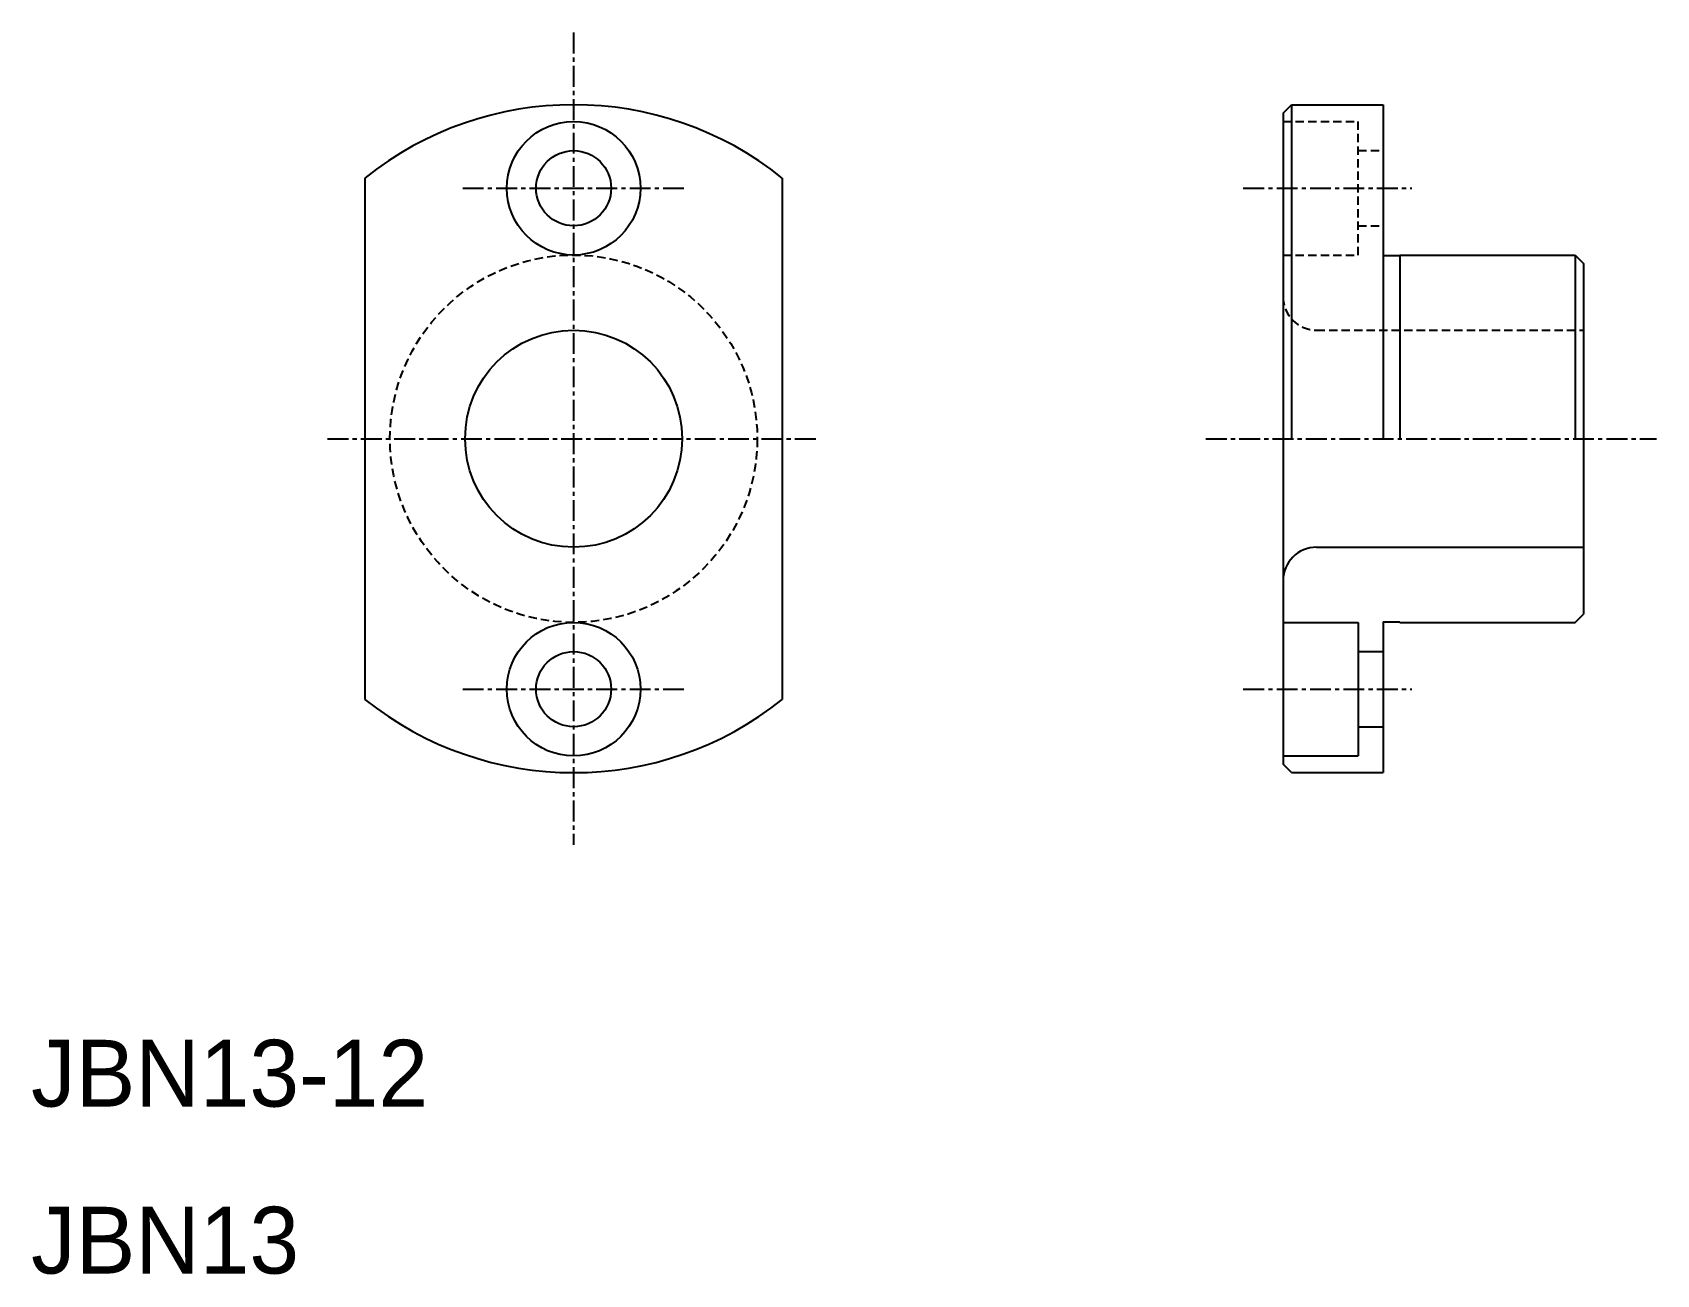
# Model space of a CAD drawing. Extents: x 10.1 to 107.4, y 9.9 to 84.3.
import ezdxf

# ---------------------------------------------------------------- set-up
doc = ezdxf.new("R2010")
doc.units = 0
doc.linetypes.add('CENTER', pattern=[2, 1.25, -0.25, 0.25, -0.25])
doc.linetypes.add('DASHED', pattern=[0.75, 0.5, -0.25])
doc.layers.get('0').update_dxf_attribs({"linetype": 'CONTINUOUS'})
doc.layers.add('CENTER', color=1, linetype='CENTER')

msp = doc.modelspace()

# ---------------------------------------------------------------- linework, layer by layer
at = {"color": 7, "linetype": 'CONTINUOUS'}
for p, q in [((85, 79.5), (85.5, 80)), ((85.5, 80), (85.5, 60)), ((85.5, 80), (91, 80)), ((86.875, 80), (86.875, 80)), ((88.25, 80), (88.25, 80)), ((91, 80), (91, 60)), ((85, 79.5), (85, 40.5)), ((30, 75.612), (30, 44.388)), ((55, 75.612), (55, 44.388)), ((91, 70.975), (92, 70.975)), ((92, 71), (102.5, 71)), ((92, 71), (92, 60)), ((102.5, 71), (102.5, 60)), ((102.5, 71), (103, 70.5)), ((103, 70.5), (103, 49.5)), ((87, 53.5), (103, 53.5)), ((85, 49), (89.5, 49)), ((89.5, 49), (89.5, 41)), ((91, 49.025), (91, 40)), ((91, 49.025), (92, 49.025)), ((92, 49.025), (92, 49)), ((92, 49), (102.5, 49)), ((102.5, 49), (103, 49.5)), ((89.5, 47.25), (91, 47.25)), ((89.5, 42.75), (91, 42.75)), ((85, 41), (89.5, 41)), ((85.5, 40), (85, 40.5)), ((85.5, 40), (91, 40))]:
    msp.add_line(p, q, dxfattribs=at)
at = {"color": 3, "linetype": 'DASHED'}
for p, q in [((85, 79), (89.5, 79)), ((89.5, 71), (89.5, 79)), ((89.5, 77.25), (91, 77.25)), ((89.5, 72.75), (91, 72.75)), ((85, 71), (89.5, 71)), ((87, 66.5), (103, 66.5))]:
    msp.add_line(p, q, dxfattribs=at)
at = {"color": 7, "linetype": 'CONTINUOUS'}
for centre, radius in [((42.5, 75), 4), ((42.5, 75), 2.25), ((42.5, 60), 6.5), ((42.5, 45), 4), ((42.5, 45), 2.25)]:
    msp.add_circle(centre, radius, dxfattribs=at)
at = {"color": 3, "linetype": 'DASHED'}
msp.add_circle((42.5, 60), 11, dxfattribs=at)
at = {"color": 7, "linetype": 'CONTINUOUS'}
for centre, radius, start, end in [((42.5, 60), 20, 51.31781, 128.68219), ((87, 51.5), 2, 90, 180), ((42.5, 60), 20, 231.31781, 308.68219)]:
    msp.add_arc(centre, radius, start, end, dxfattribs=at)
at = {"color": 3, "linetype": 'DASHED'}
msp.add_arc((87, 68.5), 2, 180, 270, dxfattribs=at)
at = {"layer": 'CENTER', "color": 1, "linetype": 'CENTER'}
for p, q in [((42.5, 84.327), (42.5, 35.673)), ((35.86, 75), (49.14, 75)), ((82.615, 75), (92.711, 75)), ((27.755, 60), (57.245, 60)), ((80.371, 60), (107.369, 60)), ((35.86, 45), (49.14, 45)), ((82.615, 45), (92.711, 45))]:
    msp.add_line(p, q, dxfattribs=at)

# ---------------------------------------------------------------- texts
at = {"color": 7, "linetype": 'CONTINUOUS'}
for s, p in [('JBN13-12', (10, 20)), ('JBN13', (10, 10))]:
    msp.add_text(s, height=4, dxfattribs=at).set_placement(p)

doc.saveas('drawing.dxf')
